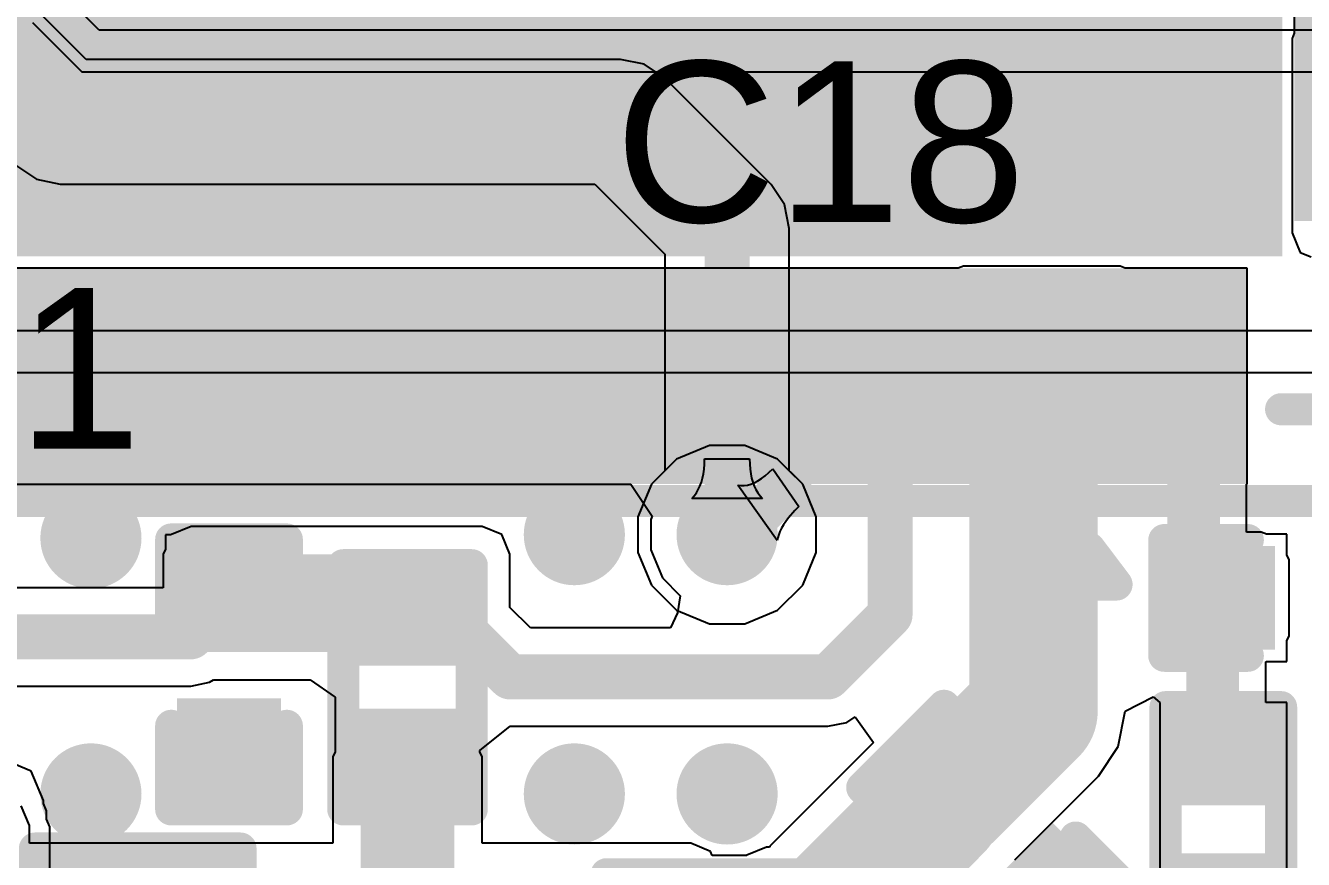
# Model space of a CAD drawing. Header units: millimetres. Extents: x -6 to 110, y 0 to 86.
# Drawn here: x 2.88 to 7.94, y 7.02 to 10.31 of the extents above; entities that cross this region are included whole.
import ezdxf

# ---------------------------------------------------------------- set-up
doc = ezdxf.new("R2010")
doc.units = ezdxf.units.MM
for name, color, linetype in [('BottomLayer', 5, 'Continuous'), ('BottomOverlay', 54, 'Continuous'), ('BottomPaste', 16, 'Continuous'), ('BottomSolder', 6, 'Continuous'), ('MidLayer1', 16, 'Continuous'), ('MidLayer2', 76, 'Continuous'), ('TopLayer', 1, 'Continuous'), ('TopOverlay', 2, 'Continuous'), ('TopPaste', 8, 'Continuous'), ('TopSolder', 216, 'Continuous'), ('ViaHoleLayer', 16, 'Continuous')]:
    doc.layers.add(name, color=color, linetype=linetype)
doc.styles.add('Arial', font='', dxfattribs={"height": 0.2})
doc.styles.get('Arial').set_extended_font_data('Arial')

# ---------------------------------------------------------------- blocks, each defined once
blk = doc.blocks.new('IND_0201_B_3')
at = {"layer": 'BottomLayer'}
for points in [[(-0.4, 0.15), (-0.15, 0.15), (-0.15, -0.15), (-0.4, -0.15)], [(0.15, 0.15), (0.4, 0.15), (0.4, -0.15), (0.15, -0.15)]]:
    blk.add_hatch(color=5, dxfattribs=at).paths.add_polyline_path(points)
at = {"layer": 'BottomPaste'}
for points in [[(-0.4, 0.15), (-0.15, 0.15), (-0.15, -0.15), (-0.4, -0.15)], [(0.15, 0.15), (0.4, 0.15), (0.4, -0.15), (0.15, -0.15)]]:
    blk.add_hatch(color=16, dxfattribs=at).paths.add_polyline_path(points)
at = {"layer": 'BottomSolder'}
for points in [[(-0.455, 0.205), (-0.095, 0.205), (-0.095, -0.205), (-0.455, -0.205)], [(0.095, 0.205), (0.455, 0.205), (0.455, -0.205), (0.095, -0.205)]]:
    blk.add_hatch(color=6, dxfattribs=at).paths.add_polyline_path(points)
at = {"layer": 'BottomOverlay', "const_width": 0.127}
for points in [[(-0.4826, -0.2286), (-0.4826, 0.2286)], [(-0.4826, 0.2286), (0.4826, 0.2286)], [(0.4826, -0.2286), (0.4826, 0.2286)], [(-0.4826, -0.2286), (0.4826, -0.2286)]]:
    blk.add_lwpolyline(points, dxfattribs=at)
at = {"layer": 'BottomOverlay', "const_width": 0.0635}
for points in [[(-0.5143, 0.2286, 1), (-0.4508, 0.2286, 1)], [(-0.5143, 0.2286, 1), (-0.4508, 0.2286, 1)], [(0.4508, 0.2286, 1), (0.5143, 0.2286, 1)], [(0.4508, 0.2286, 1), (0.5143, 0.2286, 1)], [(-0.5143, -0.2286, 1), (-0.4508, -0.2286, 1)], [(-0.5143, -0.2286, 1), (-0.4508, -0.2286, 1)], [(0.4508, -0.2286, 1), (0.5143, -0.2286, 1)], [(0.4508, -0.2286, 1), (0.5143, -0.2286, 1)]]:
    blk.add_lwpolyline(points, format="xyb", close=True, dxfattribs=at)
blk = doc.blocks.new('IND_0201_B_10')
at = {"layer": 'BottomLayer'}
for points in [[(-0.4, 0.15), (-0.15, 0.15), (-0.15, -0.15), (-0.4, -0.15)], [(0.15, 0.15), (0.4, 0.15), (0.4, -0.15), (0.15, -0.15)]]:
    blk.add_hatch(color=5, dxfattribs=at).paths.add_polyline_path(points)
at = {"layer": 'BottomPaste'}
for points in [[(-0.4, 0.15), (-0.15, 0.15), (-0.15, -0.15), (-0.4, -0.15)], [(0.15, 0.15), (0.4, 0.15), (0.4, -0.15), (0.15, -0.15)]]:
    blk.add_hatch(color=16, dxfattribs=at).paths.add_polyline_path(points)
at = {"layer": 'BottomSolder'}
for points in [[(-0.455, 0.205), (-0.095, 0.205), (-0.095, -0.205), (-0.455, -0.205)], [(0.095, 0.205), (0.455, 0.205), (0.455, -0.205), (0.095, -0.205)]]:
    blk.add_hatch(color=6, dxfattribs=at).paths.add_polyline_path(points)
at = {"layer": 'BottomOverlay', "const_width": 0.127}
for points in [[(-0.4826, 0.2286), (0.4826, 0.2286)], [(-0.4826, 0.2286), (-0.4826, -0.2286)], [(0.4826, 0.2286), (0.4826, -0.2286)], [(-0.4826, -0.2286), (0.4826, -0.2286)]]:
    blk.add_lwpolyline(points, dxfattribs=at)
at = {"layer": 'BottomOverlay', "const_width": 0.0635}
for points in [[(-0.5143, 0.2286, 1), (-0.4508, 0.2286, 1)], [(-0.5143, 0.2286, 1), (-0.4508, 0.2286, 1)], [(0.4508, 0.2286, 1), (0.5143, 0.2286, 1)], [(0.4508, 0.2286, 1), (0.5143, 0.2286, 1)], [(-0.5143, -0.2286, 1), (-0.4508, -0.2286, 1)], [(-0.5143, -0.2286, 1), (-0.4508, -0.2286, 1)], [(0.4508, -0.2286, 1), (0.5143, -0.2286, 1)], [(0.4508, -0.2286, 1), (0.5143, -0.2286, 1)]]:
    blk.add_lwpolyline(points, format="xyb", close=True, dxfattribs=at)
blk = doc.blocks.new('CAP_0201_B_11')
at = {"layer": 'BottomLayer'}
for points in [[(-0.45, 0.15), (-0.15, 0.15), (-0.15, -0.15), (-0.45, -0.15)], [(0.15, 0.15), (0.45, 0.15), (0.45, -0.15), (0.15, -0.15)]]:
    blk.add_hatch(color=5, dxfattribs=at).paths.add_polyline_path(points)
at = {"layer": 'BottomPaste'}
for points in [[(-0.45, 0.15), (-0.15, 0.15), (-0.15, -0.15), (-0.45, -0.15)], [(0.15, 0.15), (0.45, 0.15), (0.45, -0.15), (0.15, -0.15)]]:
    blk.add_hatch(color=16, dxfattribs=at).paths.add_polyline_path(points)
at = {"layer": 'BottomSolder'}
for points in [[(-0.505, 0.205), (-0.095, 0.205), (-0.095, -0.205), (-0.505, -0.205)], [(0.095, 0.205), (0.505, 0.205), (0.505, -0.205), (0.095, -0.205)]]:
    blk.add_hatch(color=6, dxfattribs=at).paths.add_polyline_path(points)
at = {"layer": 'BottomOverlay', "const_width": 0.127}
for points in [[(-0.2032, 0.2286), (-0.5334, 0.2286)], [(-0.5334, 0.2286), (-0.5334, -0.2286)], [(0.5334, 0.2286), (0.2032, 0.2286)], [(0.5334, 0.2286), (0.5334, -0.2286)], [(-0.2032, -0.2286), (-0.5334, -0.2286)], [(0.5334, -0.2286), (0.2032, -0.2286)]]:
    blk.add_lwpolyline(points, dxfattribs=at)
at = {"layer": 'BottomOverlay', "const_width": 0.0635}
for points in [[(-0.5651, 0.2286, 1), (-0.5016, 0.2286, 1)], [(-0.5651, 0.2286, 1), (-0.5016, 0.2286, 1)], [(-0.2349, 0.2286, 1), (-0.1714, 0.2286, 1)], [(0.1714, 0.2286, 1), (0.2349, 0.2286, 1)], [(0.5016, 0.2286, 1), (0.5651, 0.2286, 1)], [(0.5016, 0.2286, 1), (0.5651, 0.2286, 1)], [(-0.5651, -0.2286, 1), (-0.5016, -0.2286, 1)], [(-0.5651, -0.2286, 1), (-0.5016, -0.2286, 1)], [(-0.2349, -0.2286, 1), (-0.1714, -0.2286, 1)], [(0.1714, -0.2286, 1), (0.2349, -0.2286, 1)], [(0.5016, -0.2286, 1), (0.5651, -0.2286, 1)], [(0.5016, -0.2286, 1), (0.5651, -0.2286, 1)]]:
    blk.add_lwpolyline(points, format="xyb", close=True, dxfattribs=at)
blk = doc.blocks.new('QFNWB_56__7_7__B_30')
at = {"layer": 'BottomLayer'}
for points in [[(2.85, 2.85), (2.85, -2.85), (-2.85, -2.85), (-2.85, 2.85)], [(-3.75, 1.91), (-3.1, 1.91), (-3.1, 1.69), (-3.75, 1.69)], [(-3.75, 1.51), (-3.1, 1.51), (-3.1, 1.29), (-3.75, 1.29)], [(-3.75, 1.11), (-3.1, 1.11), (-3.1, 0.89), (-3.75, 0.89)], [(-3.75, 0.71), (-3.1, 0.71), (-3.1, 0.49), (-3.75, 0.49)], [(-3.75, 0.31), (-3.1, 0.31), (-3.1, 0.09), (-3.75, 0.09)], [(-3.75, -0.09), (-3.1, -0.09), (-3.1, -0.31), (-3.75, -0.31)], [(-3.75, -0.49), (-3.1, -0.49), (-3.1, -0.71), (-3.75, -0.71)], [(-3.75, -0.89), (-3.1, -0.89), (-3.1, -1.11), (-3.75, -1.11)], [(-3.75, -1.29), (-3.1, -1.29), (-3.1, -1.51), (-3.75, -1.51)], [(-3.75, -1.69), (-3.1, -1.69), (-3.1, -1.91), (-3.75, -1.91)], [(-3.75, -2.09), (-3.1, -2.09), (-3.1, -2.31), (-3.75, -2.31)], [(-3.75, -2.49), (-3.1, -2.49), (-3.1, -2.71), (-3.75, -2.71)]]:
    blk.add_hatch(color=5, dxfattribs=at).paths.add_polyline_path(points)
at = {"layer": 'BottomPaste'}
for points in [[(2.85, 2.85), (2.85, -2.85), (-2.85, -2.85), (-2.85, 2.85)], [(-3.75, 1.91), (-3.1, 1.91), (-3.1, 1.69), (-3.75, 1.69)], [(-3.75, 1.51), (-3.1, 1.51), (-3.1, 1.29), (-3.75, 1.29)], [(-3.75, 1.11), (-3.1, 1.11), (-3.1, 0.89), (-3.75, 0.89)], [(-3.75, 0.71), (-3.1, 0.71), (-3.1, 0.49), (-3.75, 0.49)], [(-3.75, 0.31), (-3.1, 0.31), (-3.1, 0.09), (-3.75, 0.09)], [(-3.75, -0.09), (-3.1, -0.09), (-3.1, -0.31), (-3.75, -0.31)], [(-3.75, -0.49), (-3.1, -0.49), (-3.1, -0.71), (-3.75, -0.71)], [(-3.75, -0.89), (-3.1, -0.89), (-3.1, -1.11), (-3.75, -1.11)], [(-3.75, -1.29), (-3.1, -1.29), (-3.1, -1.51), (-3.75, -1.51)], [(-3.75, -1.69), (-3.1, -1.69), (-3.1, -1.91), (-3.75, -1.91)], [(-3.75, -2.09), (-3.1, -2.09), (-3.1, -2.31), (-3.75, -2.31)], [(-3.75, -2.49), (-3.1, -2.49), (-3.1, -2.71), (-3.75, -2.71)]]:
    blk.add_hatch(color=16, dxfattribs=at).paths.add_polyline_path(points)
at = {"layer": 'BottomSolder'}
for points in [[(2.9516, 2.9516), (2.9516, -2.9516), (-2.9516, -2.9516), (-2.9516, 2.9516)], [(-3.8516, 2.4116), (-2.9984, 2.4116), (-2.9984, 1.9884), (-3.8516, 1.9884)], [(-3.8516, 2.0116), (-2.9984, 2.0116), (-2.9984, 1.5884), (-3.8516, 1.5884)], [(-3.8516, 1.6116), (-2.9984, 1.6116), (-2.9984, 1.1884), (-3.8516, 1.1884)], [(-3.8516, 1.2116), (-2.9984, 1.2116), (-2.9984, 0.7884), (-3.8516, 0.7884)], [(-3.8516, 0.8116), (-2.9984, 0.8116), (-2.9984, 0.3884), (-3.8516, 0.3884)], [(-3.8516, 0.4116), (-2.9984, 0.4116), (-2.9984, -0.0116), (-3.8516, -0.0116)], [(-3.8516, 0.0116), (-2.9984, 0.0116), (-2.9984, -0.4116), (-3.8516, -0.4116)], [(-3.8516, -0.3884), (-2.9984, -0.3884), (-2.9984, -0.8116), (-3.8516, -0.8116)], [(-3.8516, -0.7884), (-2.9984, -0.7884), (-2.9984, -1.2116), (-3.8516, -1.2116)], [(-3.8516, -1.1884), (-2.9984, -1.1884), (-2.9984, -1.6116), (-3.8516, -1.6116)], [(-3.8516, -1.5884), (-2.9984, -1.5884), (-2.9984, -2.0116), (-3.8516, -2.0116)], [(-3.8516, -1.9884), (-2.9984, -1.9884), (-2.9984, -2.4116), (-3.8516, -2.4116)], [(-3.8516, -2.3884), (-2.9984, -2.3884), (-2.9984, -2.8116), (-3.8516, -2.8116)], [(-2.3884, -2.9984), (-2.3884, -3.8516), (-2.8116, -3.8516), (-2.8116, -2.9984)], [(-1.9884, -2.9984), (-1.9884, -3.8516), (-2.4116, -3.8516), (-2.4116, -2.9984)]]:
    blk.add_hatch(color=6, dxfattribs=at).paths.add_polyline_path(points)
at = {"layer": 'BottomOverlay', "const_width": 0.127}
blk.add_lwpolyline([(-3.556, -2.9464), (-3.556, -3.556)], dxfattribs=at)
at = {"layer": 'BottomOverlay', "const_width": 0.0635}
blk.add_lwpolyline([(-3.5877, -2.9464, 1), (-3.5242, -2.9464, 1)], format="xyb", close=True, dxfattribs=at)
blk = doc.blocks.new('CAP_0201_B_32')
at = {"layer": 'BottomLayer'}
for points in [[(-0.45, 0.15), (-0.15, 0.15), (-0.15, -0.15), (-0.45, -0.15)], [(0.15, 0.15), (0.45, 0.15), (0.45, -0.15), (0.15, -0.15)]]:
    blk.add_hatch(color=5, dxfattribs=at).paths.add_polyline_path(points)
at = {"layer": 'BottomPaste'}
for points in [[(-0.45, 0.15), (-0.15, 0.15), (-0.15, -0.15), (-0.45, -0.15)], [(0.15, 0.15), (0.45, 0.15), (0.45, -0.15), (0.15, -0.15)]]:
    blk.add_hatch(color=16, dxfattribs=at).paths.add_polyline_path(points)
at = {"layer": 'BottomSolder'}
for points in [[(-0.505, 0.205), (-0.095, 0.205), (-0.095, -0.205), (-0.505, -0.205)], [(0.095, 0.205), (0.505, 0.205), (0.505, -0.205), (0.095, -0.205)]]:
    blk.add_hatch(color=6, dxfattribs=at).paths.add_polyline_path(points)
at = {"layer": 'BottomOverlay', "const_width": 0.127}
for points in [[(-0.5334, 0.2286), (-0.2032, 0.2286)], [(-0.5334, 0.2286), (-0.5334, -0.2286)], [(0.2032, 0.2286), (0.5334, 0.2286)], [(0.5334, 0.2286), (0.5334, -0.2286)], [(-0.5334, -0.2286), (-0.2032, -0.2286)], [(0.2032, -0.2286), (0.5334, -0.2286)]]:
    blk.add_lwpolyline(points, dxfattribs=at)
at = {"layer": 'BottomOverlay', "const_width": 0.0635}
for points in [[(-0.5651, 0.2286, 1), (-0.5016, 0.2286, 1)], [(-0.5651, 0.2286, 1), (-0.5016, 0.2286, 1)], [(-0.2349, 0.2286, 1), (-0.1714, 0.2286, 1)], [(0.1714, 0.2286, 1), (0.2349, 0.2286, 1)], [(0.5016, 0.2286, 1), (0.5651, 0.2286, 1)], [(0.5016, 0.2286, 1), (0.5651, 0.2286, 1)], [(-0.5651, -0.2286, 1), (-0.5016, -0.2286, 1)], [(-0.5651, -0.2286, 1), (-0.5016, -0.2286, 1)], [(-0.2349, -0.2286, 1), (-0.1714, -0.2286, 1)], [(0.1714, -0.2286, 1), (0.2349, -0.2286, 1)], [(0.5016, -0.2286, 1), (0.5651, -0.2286, 1)], [(0.5016, -0.2286, 1), (0.5651, -0.2286, 1)]]:
    blk.add_lwpolyline(points, format="xyb", close=True, dxfattribs=at)
blk = doc.blocks.new('C___0402_33')
at = {"layer": 'TopLayer'}
for points in [[(-0.6985, -0.3175), (-0.6985, 0.3175), (-0.2413, 0.3175), (-0.2413, -0.3175)], [(0.2413, -0.3175), (0.2413, 0.3175), (0.6985, 0.3175), (0.6985, -0.3175)]]:
    blk.add_hatch(color=1, dxfattribs=at).paths.add_polyline_path(points)
at = {"layer": 'TopPaste'}
for points in [[(-0.6985, -0.3175), (-0.6985, 0.3175), (-0.2413, 0.3175), (-0.2413, -0.3175)], [(0.2413, -0.3175), (0.2413, 0.3175), (0.6985, 0.3175), (0.6985, -0.3175)]]:
    blk.add_hatch(color=8, dxfattribs=at).paths.add_polyline_path(points)
at = {"layer": 'TopSolder'}
for points in [[(-0.7585, -0.3775), (-0.7585, 0.3775), (-0.1813, 0.3775), (-0.1813, -0.3775)], [(0.1813, -0.3775), (0.1813, 0.3775), (0.7585, 0.3775), (0.7585, -0.3775)]]:
    blk.add_hatch(color=216, dxfattribs=at).paths.add_polyline_path(points)
at = {"layer": 'TopOverlay', "const_width": 0.127}
for points in [[(-0.7874, -0.4064), (-0.7874, 0.4064)], [(-0.7874, 0.4064), (-0.2794, 0.4064)], [(0.2794, 0.4064), (0.7874, 0.4064)], [(0.7874, -0.4064), (0.7874, 0.4064)], [(-0.7874, -0.4064), (-0.2794, -0.4064)], [(0.2794, -0.4064), (0.7874, -0.4064)]]:
    blk.add_lwpolyline(points, dxfattribs=at)
at = {"layer": 'TopOverlay', "const_width": 0.0635}
for points in [[(-0.8191, 0.4064, 1), (-0.7556, 0.4064, 1)], [(-0.8191, 0.4064, 1), (-0.7556, 0.4064, 1)], [(-0.3111, 0.4064, 1), (-0.2477, 0.4064, 1)], [(0.2477, 0.4064, 1), (0.3111, 0.4064, 1)], [(0.7556, 0.4064, 1), (0.8191, 0.4064, 1)], [(0.7556, 0.4064, 1), (0.8191, 0.4064, 1)], [(-0.8191, -0.4064, 1), (-0.7556, -0.4064, 1)], [(-0.8191, -0.4064, 1), (-0.7556, -0.4064, 1)], [(-0.3111, -0.4064, 1), (-0.2477, -0.4064, 1)], [(0.2477, -0.4064, 1), (0.3111, -0.4064, 1)], [(0.7556, -0.4064, 1), (0.8191, -0.4064, 1)], [(0.7556, -0.4064, 1), (0.8191, -0.4064, 1)]]:
    blk.add_lwpolyline(points, format="xyb", close=True, dxfattribs=at)
blk = doc.blocks.new('R___0201_B_49')
at = {"layer": 'BottomLayer'}
for points in [[(-0.41, 0.185), (-0.14, 0.185), (-0.14, -0.185), (-0.41, -0.185)], [(0.14, 0.185), (0.41, 0.185), (0.41, -0.185), (0.14, -0.185)]]:
    blk.add_hatch(color=5, dxfattribs=at).paths.add_polyline_path(points)
at = {"layer": 'BottomPaste'}
for points in [[(-0.41, 0.185), (-0.14, 0.185), (-0.14, -0.185), (-0.41, -0.185)], [(0.14, 0.185), (0.41, 0.185), (0.41, -0.185), (0.14, -0.185)]]:
    blk.add_hatch(color=16, dxfattribs=at).paths.add_polyline_path(points)
at = {"layer": 'BottomSolder'}
for points in [[(-0.465, 0.24), (-0.085, 0.24), (-0.085, -0.24), (-0.465, -0.24)], [(0.085, 0.24), (0.465, 0.24), (0.465, -0.24), (0.085, -0.24)]]:
    blk.add_hatch(color=6, dxfattribs=at).paths.add_polyline_path(points)
at = {"layer": 'BottomOverlay', "const_width": 0.127}
for points in [[(-0.4826, -0.254), (-0.4826, 0.254)], [(0.4826, 0.254), (-0.4826, 0.254)], [(0.4826, -0.254), (0.4826, 0.254)], [(0.4826, -0.254), (-0.4826, -0.254)]]:
    blk.add_lwpolyline(points, dxfattribs=at)
at = {"layer": 'BottomOverlay', "const_width": 0.0635}
for points in [[(-0.5143, 0.254, 1), (-0.4508, 0.254, 1)], [(-0.5143, 0.254, 1), (-0.4508, 0.254, 1)], [(0.4508, 0.254, 1), (0.5143, 0.254, 1)], [(0.4508, 0.254, 1), (0.5143, 0.254, 1)], [(-0.5143, -0.254, 1), (-0.4508, -0.254, 1)], [(-0.5143, -0.254, 1), (-0.4508, -0.254, 1)], [(0.4508, -0.254, 1), (0.5143, -0.254, 1)], [(0.4508, -0.254, 1), (0.5143, -0.254, 1)]]:
    blk.add_lwpolyline(points, format="xyb", close=True, dxfattribs=at)
blk = doc.blocks.new('CAP_0201_B_64')
at = {"layer": 'BottomLayer'}
for points in [[(-0.45, 0.15), (-0.15, 0.15), (-0.15, -0.15), (-0.45, -0.15)], [(0.15, 0.15), (0.45, 0.15), (0.45, -0.15), (0.15, -0.15)]]:
    blk.add_hatch(color=5, dxfattribs=at).paths.add_polyline_path(points)
at = {"layer": 'BottomPaste'}
for points in [[(-0.45, 0.15), (-0.15, 0.15), (-0.15, -0.15), (-0.45, -0.15)], [(0.15, 0.15), (0.45, 0.15), (0.45, -0.15), (0.15, -0.15)]]:
    blk.add_hatch(color=16, dxfattribs=at).paths.add_polyline_path(points)
at = {"layer": 'BottomSolder'}
for points in [[(-0.505, 0.205), (-0.095, 0.205), (-0.095, -0.205), (-0.505, -0.205)], [(0.095, 0.205), (0.505, 0.205), (0.505, -0.205), (0.095, -0.205)]]:
    blk.add_hatch(color=6, dxfattribs=at).paths.add_polyline_path(points)
at = {"layer": 'BottomOverlay', "const_width": 0.127}
for points in [[(-0.5334, 0.2286), (-0.5334, -0.2286)], [(-0.2032, 0.2286), (-0.5334, 0.2286)], [(0.5334, 0.2286), (0.2032, 0.2286)], [(0.5334, 0.2286), (0.5334, -0.2286)], [(-0.2032, -0.2286), (-0.5334, -0.2286)], [(0.5334, -0.2286), (0.2032, -0.2286)]]:
    blk.add_lwpolyline(points, dxfattribs=at)
at = {"layer": 'BottomOverlay', "const_width": 0.0635}
for points in [[(-0.5651, 0.2286, 1), (-0.5016, 0.2286, 1)], [(-0.5651, 0.2286, 1), (-0.5016, 0.2286, 1)], [(-0.2349, 0.2286, 1), (-0.1714, 0.2286, 1)], [(0.1714, 0.2286, 1), (0.2349, 0.2286, 1)], [(0.5016, 0.2286, 1), (0.5651, 0.2286, 1)], [(0.5016, 0.2286, 1), (0.5651, 0.2286, 1)], [(-0.5651, -0.2286, 1), (-0.5016, -0.2286, 1)], [(-0.5651, -0.2286, 1), (-0.5016, -0.2286, 1)], [(-0.2349, -0.2286, 1), (-0.1714, -0.2286, 1)], [(0.1714, -0.2286, 1), (0.2349, -0.2286, 1)], [(0.5016, -0.2286, 1), (0.5651, -0.2286, 1)], [(0.5016, -0.2286, 1), (0.5651, -0.2286, 1)]]:
    blk.add_lwpolyline(points, format="xyb", close=True, dxfattribs=at)
blk = doc.blocks.new('C___0402_B_66')
at = {"layer": 'BottomLayer'}
for points in [[(-0.2413, 0.3175), (-0.2413, -0.3175), (-0.6985, -0.3175), (-0.6985, 0.3175)], [(0.6985, 0.3175), (0.6985, -0.3175), (0.2413, -0.3175), (0.2413, 0.3175)]]:
    blk.add_hatch(color=5, dxfattribs=at).paths.add_polyline_path(points)
at = {"layer": 'BottomPaste'}
for points in [[(-0.2413, 0.3175), (-0.2413, -0.3175), (-0.6985, -0.3175), (-0.6985, 0.3175)], [(0.6985, 0.3175), (0.6985, -0.3175), (0.2413, -0.3175), (0.2413, 0.3175)]]:
    blk.add_hatch(color=16, dxfattribs=at).paths.add_polyline_path(points)
at = {"layer": 'BottomSolder'}
for points in [[(-0.1813, 0.3775), (-0.1813, -0.3775), (-0.7585, -0.3775), (-0.7585, 0.3775)], [(0.7585, 0.3775), (0.7585, -0.3775), (0.1813, -0.3775), (0.1813, 0.3775)]]:
    blk.add_hatch(color=6, dxfattribs=at).paths.add_polyline_path(points)
at = {"layer": 'BottomOverlay', "const_width": 0.127}
for points in [[(-0.7874, 0.4064), (-0.7874, -0.4064)], [(-0.7874, 0.4064), (-0.2794, 0.4064)], [(0.2794, 0.4064), (0.7874, 0.4064)], [(0.7874, 0.4064), (0.7874, -0.4064)], [(-0.7874, -0.4064), (-0.2794, -0.4064)], [(0.2794, -0.4064), (0.7874, -0.4064)]]:
    blk.add_lwpolyline(points, dxfattribs=at)
at = {"layer": 'BottomOverlay', "const_width": 0.0635}
for points in [[(-0.8191, 0.4064, 1), (-0.7556, 0.4064, 1)], [(-0.8191, 0.4064, 1), (-0.7556, 0.4064, 1)], [(-0.3111, 0.4064, 1), (-0.2477, 0.4064, 1)], [(0.2477, 0.4064, 1), (0.3111, 0.4064, 1)], [(0.7556, 0.4064, 1), (0.8191, 0.4064, 1)], [(0.7556, 0.4064, 1), (0.8191, 0.4064, 1)], [(-0.8191, -0.4064, 1), (-0.7556, -0.4064, 1)], [(-0.8191, -0.4064, 1), (-0.7556, -0.4064, 1)], [(-0.3111, -0.4064, 1), (-0.2477, -0.4064, 1)], [(0.2477, -0.4064, 1), (0.3111, -0.4064, 1)], [(0.7556, -0.4064, 1), (0.8191, -0.4064, 1)], [(0.7556, -0.4064, 1), (0.8191, -0.4064, 1)]]:
    blk.add_lwpolyline(points, format="xyb", close=True, dxfattribs=at)

msp = doc.modelspace()

# ---------------------------------------------------------------- hatches: boundary and pattern name
at = {"layer": 'BottomLayer'}
for points in [[(6.5922, 8.6036), (7.2122, 8.6036), (7.2122, 9.2536), (6.5922, 9.2536)], [(6.5922, 8.6036), (7.2122, 8.6036), (7.2122, 8.9286), (6.5922, 8.9286)], [(3.5384, 7.8386), (4.6892, 7.8386), (4.6892, 8.2248), (3.5384, 8.2248)], [(7.3866, 7.9018), (7.77, 7.9018), (7.77, 8.2018), (7.3866, 8.2018)], [(4.2092, 6.8816), (4.5792, 6.8816), (4.5792, 7.4236), (4.2092, 7.4236)]]:
    msp.add_hatch(color=5, dxfattribs=at).paths.add_polyline_path(points)
h = msp.add_hatch(color=5, dxfattribs=at)
edge = h.paths.add_edge_path()
edge.add_arc((5.0539, 8.302), 0.2, 0, 360)
h = msp.add_hatch(color=5, dxfattribs=at)
edge = h.paths.add_edge_path()
edge.add_arc((5.6579, 8.302), 0.2, 0, 360)
h = msp.add_hatch(color=5, dxfattribs=at)
edge = h.paths.add_edge_path()
edge.add_arc((3.1424, 8.2884), 0.2, 0, 360)
h = msp.add_hatch(color=5, dxfattribs=at)
edge = h.paths.add_edge_path()
edge.add_arc((3.1424, 7.2771), 0.2, 0, 360)
h = msp.add_hatch(color=5, dxfattribs=at)
edge = h.paths.add_edge_path()
edge.add_arc((5.0539, 7.2771), 0.2, 0, 360)
h = msp.add_hatch(color=5, dxfattribs=at)
edge = h.paths.add_edge_path()
edge.add_arc((5.6579, 7.2771), 0.2, 0, 360)
at = {"layer": 'MidLayer1'}
h = msp.add_hatch(color=16, dxfattribs=at)
edge = h.paths.add_edge_path()
edge.add_arc((5.0539, 8.302), 0.2, 0, 360)
h = msp.add_hatch(color=16, dxfattribs=at)
edge = h.paths.add_edge_path()
edge.add_arc((5.6579, 8.302), 0.2, 0, 360)
h = msp.add_hatch(color=16, dxfattribs=at)
edge = h.paths.add_edge_path()
edge.add_arc((3.1424, 8.2884), 0.2, 0, 360)
h = msp.add_hatch(color=16, dxfattribs=at)
edge = h.paths.add_edge_path()
edge.add_arc((3.1424, 7.2771), 0.2, 0, 360)
h = msp.add_hatch(color=16, dxfattribs=at)
edge = h.paths.add_edge_path()
edge.add_arc((5.0539, 7.2771), 0.2, 0, 360)
h = msp.add_hatch(color=16, dxfattribs=at)
edge = h.paths.add_edge_path()
edge.add_arc((5.6579, 7.2771), 0.2, 0, 360)
at = {"layer": 'MidLayer2'}
h = msp.add_hatch(color=76, dxfattribs=at)
edge = h.paths.add_edge_path()
edge.add_arc((5.0539, 8.302), 0.2, 0, 360)
h = msp.add_hatch(color=76, dxfattribs=at)
edge = h.paths.add_edge_path()
edge.add_arc((5.6579, 8.302), 0.2, 0, 360)
h = msp.add_hatch(color=76, dxfattribs=at)
edge = h.paths.add_edge_path()
edge.add_arc((3.1424, 8.2884), 0.2, 0, 360)
h = msp.add_hatch(color=76, dxfattribs=at)
edge = h.paths.add_edge_path()
edge.add_arc((3.1424, 7.2771), 0.2, 0, 360)
h = msp.add_hatch(color=76, dxfattribs=at)
edge = h.paths.add_edge_path()
edge.add_arc((5.0539, 7.2771), 0.2, 0, 360)
h = msp.add_hatch(color=76, dxfattribs=at)
edge = h.paths.add_edge_path()
edge.add_arc((5.6579, 7.2771), 0.2, 0, 360)
at = {"layer": 'TopLayer'}
h = msp.add_hatch(color=1, dxfattribs=at)
edge = h.paths.add_edge_path()
edge.add_arc((5.0539, 8.302), 0.2, 0, 360)
h = msp.add_hatch(color=1, dxfattribs=at)
edge = h.paths.add_edge_path()
edge.add_arc((5.6579, 8.302), 0.2, 0, 360)
h = msp.add_hatch(color=1, dxfattribs=at)
edge = h.paths.add_edge_path()
edge.add_arc((3.1424, 8.2884), 0.2, 0, 360)
h = msp.add_hatch(color=1, dxfattribs=at)
edge = h.paths.add_edge_path()
edge.add_arc((3.1424, 7.2771), 0.2, 0, 360)
h = msp.add_hatch(color=1, dxfattribs=at)
edge = h.paths.add_edge_path()
edge.add_arc((5.0539, 7.2771), 0.2, 0, 360)
h = msp.add_hatch(color=1, dxfattribs=at)
edge = h.paths.add_edge_path()
edge.add_arc((5.6579, 7.2771), 0.2, 0, 360)
at = {"layer": 'ViaHoleLayer'}
h = msp.add_hatch(color=16, dxfattribs=at)
edge = h.paths.add_edge_path()
edge.add_arc((3.1424, 8.2884), 0.1, 0, 360)
h = msp.add_hatch(color=16, dxfattribs=at)
edge = h.paths.add_edge_path()
edge.add_arc((5.0539, 8.302), 0.1, 0, 360)
h = msp.add_hatch(color=16, dxfattribs=at)
edge = h.paths.add_edge_path()
edge.add_arc((5.6579, 8.302), 0.1, 0, 360)
h = msp.add_hatch(color=16, dxfattribs=at)
edge = h.paths.add_edge_path()
edge.add_arc((3.1424, 7.2771), 0.1, 0, 360)
h = msp.add_hatch(color=16, dxfattribs=at)
edge = h.paths.add_edge_path()
edge.add_arc((5.0539, 7.2771), 0.1, 0, 360)
h = msp.add_hatch(color=16, dxfattribs=at)
edge = h.paths.add_edge_path()
edge.add_arc((5.6579, 7.2771), 0.1, 0, 360)

# ---------------------------------------------------------------- linework, layer by layer
at = {"layer": 'BottomLayer'}
for p, q in [((7.9006, 11.542), (7.9006, 10.2838)), ((7.9006, 10.2838), (7.8923, 10.2636)), ((7.8923, 10.2636), (7.8923, 9.4954)), ((7.8923, 9.4954), (7.9245, 9.4177)), ((7.9245, 9.4177), (7.9673, 9.3999)), ((6.572, 9.3552), (2.4324, 9.3552)), ((6.5922, 9.3636), (6.572, 9.3552)), ((7.2122, 9.3636), (6.5922, 9.3636)), ((7.2324, 9.3552), (7.2122, 9.3636)), ((7.7138, 9.3552), (7.2324, 9.3552)), ((7.7138, 8.502), (7.7138, 9.3552)), ((5.8084, 8.5348), (5.8235, 8.5476)), ((5.8235, 8.5476), (5.8389, 8.5623)), ((5.8389, 8.5623), (5.9411, 8.413)), ((2.0906, 8.502), (5.2768, 8.502)), ((5.2768, 8.502), (5.3617, 8.375)), ((5.8565, 8.2785), (5.7, 8.4975)), ((5.7, 8.4975), (5.7124, 8.4958)), ((5.7124, 8.4958), (5.7251, 8.4959)), ((5.7251, 8.4959), (5.7381, 8.4978)), ((5.7381, 8.4978), (5.7515, 8.5016)), ((5.7515, 8.5016), (5.7652, 8.5072)), ((5.7652, 8.5072), (5.7793, 8.5145)), ((5.7793, 8.5145), (5.7937, 8.5237)), ((5.7937, 8.5237), (5.8084, 8.5348)), ((7.7119, 8.3118), (7.7119, 8.502)), ((7.7119, 8.502), (7.7138, 8.502)), ((5.9262, 8.3976), (5.9008, 8.3682)), ((5.9411, 8.413), (5.9262, 8.3976)), ((5.3617, 8.375), (5.3563, 8.362)), ((5.3563, 8.362), (5.3563, 8.242)), ((5.881, 8.3405), (5.8733, 8.3272)), ((5.8902, 8.3541), (5.881, 8.3405)), ((5.9008, 8.3682), (5.8902, 8.3541)), ((3.46, 8.301), (3.4368, 8.301)), ((3.4368, 8.301), (3.4368, 8.245)), ((3.4607, 8.3026), (3.46, 8.301)), ((3.5384, 8.3348), (3.4607, 8.3026)), ((4.6892, 8.3348), (3.5384, 8.3348)), ((4.7669, 8.3026), (4.6892, 8.3348)), ((4.7991, 8.2248), (4.7669, 8.3026)), ((5.8586, 8.29), (5.8565, 8.2785)), ((5.8621, 8.302), (5.8586, 8.29)), ((5.867, 8.3144), (5.8621, 8.302)), ((5.8733, 8.3272), (5.867, 8.3144)), ((7.77, 8.3118), (7.7119, 8.3118)), ((7.7902, 8.3034), (7.77, 8.3118)), ((7.8716, 8.3034), (7.7902, 8.3034)), ((7.8716, 8.222), (7.8716, 8.3034)), ((3.4368, 8.245), (3.4285, 8.2248)), ((5.3563, 8.242), (5.4022, 8.1312)), ((3.4285, 8.2248), (3.4285, 8.0922)), ((4.7991, 8.0146), (4.7991, 8.2248)), ((7.88, 8.2018), (7.8716, 8.222)), ((7.88, 7.9018), (7.88, 8.2018)), ((3.4285, 8.0922), (2.8034, 8.0922)), ((5.4022, 8.1312), (5.4727, 8.0607)), ((5.4727, 8.0607), (5.4619, 7.9931)), ((4.8801, 7.9337), (4.7991, 8.0146)), ((5.4619, 7.9931), (5.4338, 7.9337)), ((5.4338, 7.9337), (4.8801, 7.9337)), ((7.8716, 7.8816), (7.88, 7.9018)), ((7.8716, 7.8002), (7.8716, 7.8816)), ((7.788, 7.7993), (7.7902, 7.8002)), ((7.788, 7.639), (7.788, 7.7993)), ((7.7902, 7.8002), (7.8716, 7.8002)), ((2.7994, 7.7037), (3.537, 7.7037)), ((3.537, 7.7037), (3.6113, 7.7185)), ((3.6113, 7.7185), (3.6265, 7.7286)), ((3.6265, 7.7286), (4.0089, 7.7286)), ((4.0089, 7.7286), (4.1076, 7.6602)), ((4.1076, 7.6602), (4.1076, 7.4438)), ((7.232, 7.604), (7.3426, 7.6614)), ((7.3426, 7.6614), (7.3684, 7.639)), ((7.3684, 7.639), (7.3684, 7.216)), ((7.8716, 7.639), (7.788, 7.639)), ((7.8716, 7.216), (7.8716, 7.639)), ((6.1311, 7.56), (6.1639, 7.5819)), ((6.1639, 7.5819), (6.2371, 7.4803)), ((7.2044, 7.4652), (7.232, 7.6039)), ((7.232, 7.6039), (7.232, 7.604)), ((4.6808, 7.4486), (4.7996, 7.5452)), ((4.7996, 7.5452), (6.0568, 7.5452)), ((6.0568, 7.5452), (6.1311, 7.56)), ((6.2371, 7.4803), (5.8275, 7.0707)), ((4.1076, 7.4438), (4.0992, 7.4236)), ((4.6808, 7.4438), (4.6808, 7.4486)), ((4.6892, 7.4236), (4.6808, 7.4438)), ((7.1258, 7.3476), (7.2044, 7.4652)), ((4.0992, 7.4236), (4.0992, 7.0823)), ((4.6892, 7.0823), (4.6892, 7.4236)), ((6.7952, 7.017), (7.1258, 7.3476)), ((7.1258, 7.3476), (7.1258, 7.3476)), ((2.8992, 7.1527), (2.867, 7.2304)), ((7.3684, 7.216), (7.3684, 7.1858)), ((7.3684, 7.1858), (7.3684, 7.089)), ((7.8716, 7.1858), (7.8716, 7.216)), ((7.8716, 7.089), (7.8716, 7.1858)), ((2.8992, 7.0823), (2.8992, 7.1527)), ((4.0992, 7.0823), (2.8992, 7.0823)), ((5.5142, 7.0823), (4.6892, 7.0823)), ((5.592, 7.0501), (5.5142, 7.0823)), ((7.3684, 7.089), (7.3684, 7.0588)), ((7.8716, 7.0588), (7.8716, 7.089)), ((5.5986, 7.0341), (5.592, 7.0501)), ((5.7361, 7.0341), (5.5986, 7.0341)), ((5.7364, 7.035), (5.7361, 7.0341)), ((5.8142, 7.0672), (5.7364, 7.035)), ((5.8252, 7.0672), (5.8142, 7.0672)), ((5.8275, 7.0707), (5.8252, 7.0672)), ((7.3684, 7.0588), (7.3684, 6.6358)), ((7.8716, 6.6358), (7.8716, 7.0588))]:
    msp.add_line(p, q, dxfattribs=at)
for points, const_width in [([(6.8694, 7.604), (6.8694, 8.8958)], 0.508), ([(5.9022, 8.4999), (5.9022, 8.9286)], 0.1778), ([(6.3022, 7.9849), (6.3022, 8.9286)], 0.1778), ([(7.5022, 8.1696), (7.5022, 8.9286)], 0.2081), ([(5.7078, 8.3055), (5.9022, 8.4999)], 0.1778), ([(5.6579, 8.3055), (5.7078, 8.3055)], 0.1778), ([(7.5022, 8.1696), (7.62, 8.0518)], 0.2081), ([(7.5783, 7.4333), (7.5783, 8.0518)], 0.2081), ([(3.6707, 8.0317), (4.1138, 8.0317)], 0.1778), ([(3.6707, 7.9709), (3.6707, 8.0317)], 0.1778), ([(4.3942, 7.9736), (4.4405, 8.0199)], 0.1778), ([(4.4407, 8.0197), (4.5329, 7.9275)], 0.1778), ([(3.6273, 7.9275), (3.6707, 7.9709)], 0.1778), ([(6.0568, 7.7395), (6.3022, 7.9849)], 0.1778), ([(2.4931, 7.8979), (3.537, 7.8979)], 0.1778), ([(3.537, 7.8979), (3.5665, 7.9275)], 0.1778), ([(3.5665, 7.9275), (3.6273, 7.9275)], 0.1778), ([(4.5329, 7.9275), (4.6116, 7.9275)], 0.1778), ([(4.6116, 7.9275), (4.7996, 7.7395)], 0.1778), ([(6.5388, 7.2733), (6.8694, 7.604)], 0.508), ([(4.7996, 7.7395), (6.0568, 7.7395)], 0.1778), ([(7.5783, 7.4333), (7.5992, 7.4124)], 0.2081), ([(7.5992, 7.4124), (7.62, 7.4124)], 0.2081), ([(6.0839, 6.8144), (6.4935, 7.2239)], 0.508)]:
    msp.add_lwpolyline(points, dxfattribs=dict(at, const_width=const_width))
for points, const_width in [([(6.7424, 8.8958, 1), (6.9964, 8.8958, 1)], 0.254), ([(5.8578, 8.9286, 1), (5.9467, 8.9286, 1)], 0.0889), ([(6.2578, 8.9286, 1), (6.3467, 8.9286, 1)], 0.0889), ([(7.4502, 8.9286, 1), (7.5543, 8.9286, 1)], 0.1041), ([(5.8578, 8.4999, 1), (5.9467, 8.4999, 1)], 0.0889), ([(5.8578, 8.4999, 1), (5.9467, 8.4999, 1)], 0.0889), ([(5.6135, 8.3055, 1), (5.7024, 8.3055, 1)], 0.0889), ([(5.6634, 8.3055, 1), (5.7523, 8.3055, 1)], 0.0889), ([(5.6634, 8.3055, 1), (5.7523, 8.3055, 1)], 0.0889), ([(7.4502, 8.1696, 1), (7.5543, 8.1696, 1)], 0.1041), ([(7.4502, 8.1696, 1), (7.5543, 8.1696, 1)], 0.1041), ([(7.5263, 8.0518, 1), (7.6303, 8.0518, 1)], 0.1041), ([(7.568, 8.0518, 1), (7.672, 8.0518, 1)], 0.1041), ([(3.6263, 8.0317, 1), (3.7152, 8.0317, 1)], 0.0889), ([(3.6263, 8.0317, 1), (3.7152, 8.0317, 1)], 0.0889), ([(4.0693, 8.0317, 1), (4.1582, 8.0317, 1)], 0.0889), ([(4.3961, 8.0199, 1), (4.485, 8.0199, 1)], 0.0889), ([(4.3963, 8.0197, 1), (4.4852, 8.0197, 1)], 0.0889), ([(3.6263, 7.9709, 1), (3.7152, 7.9709, 1)], 0.0889), ([(3.6263, 7.9709, 1), (3.7152, 7.9709, 1)], 0.0889), ([(4.3498, 7.9736, 1), (4.4386, 7.9736, 1)], 0.0889), ([(6.2578, 7.9849, 1), (6.3467, 7.9849, 1)], 0.0889), ([(6.2578, 7.9849, 1), (6.3467, 7.9849, 1)], 0.0889), ([(3.4925, 7.8979, 1), (3.5814, 7.8979, 1)], 0.0889), ([(3.4925, 7.8979, 1), (3.5814, 7.8979, 1)], 0.0889), ([(3.5221, 7.9275, 1), (3.611, 7.9275, 1)], 0.0889), ([(3.5221, 7.9275, 1), (3.611, 7.9275, 1)], 0.0889), ([(3.5829, 7.9275, 1), (3.6718, 7.9275, 1)], 0.0889), ([(3.5829, 7.9275, 1), (3.6718, 7.9275, 1)], 0.0889), ([(4.4885, 7.9275, 1), (4.5774, 7.9275, 1)], 0.0889), ([(4.4885, 7.9275, 1), (4.5774, 7.9275, 1)], 0.0889), ([(4.5671, 7.9275, 1), (4.656, 7.9275, 1)], 0.0889), ([(4.5671, 7.9275, 1), (4.656, 7.9275, 1)], 0.0889), ([(6.7424, 7.604, 1), (6.9964, 7.604, 1)], 0.254), ([(6.7424, 7.604, 1), (6.9964, 7.604, 1)], 0.254), ([(4.7552, 7.7395, 1), (4.8441, 7.7395, 1)], 0.0889), ([(4.7552, 7.7395, 1), (4.8441, 7.7395, 1)], 0.0889), ([(6.0124, 7.7395, 1), (6.1013, 7.7395, 1)], 0.0889), ([(6.0124, 7.7395, 1), (6.1013, 7.7395, 1)], 0.0889), ([(7.5263, 7.4333, 1), (7.6303, 7.4333, 1)], 0.1041), ([(7.5263, 7.4333, 1), (7.6303, 7.4333, 1)], 0.1041), ([(6.4118, 7.2733, 1), (6.6658, 7.2733, 1)], 0.254), ([(7.5472, 7.4124, 1), (7.6513, 7.4124, 1)], 0.1041), ([(7.5472, 7.4124, 1), (7.6513, 7.4124, 1)], 0.1041), ([(7.568, 7.4124, 1), (7.672, 7.4124, 1)], 0.1041), ([(6.3665, 7.2239, 1), (6.6205, 7.2239, 1)], 0.254), ([(5.9569, 6.8144, 1), (6.2109, 6.8144, 1)], 0.254)]:
    msp.add_lwpolyline(points, format="xyb", close=True, dxfattribs=dict(at, const_width=const_width))
at = {"layer": 'BottomOverlay', "const_width": 0.127}
for points in [[(1.4198, 8.4352), (8.6812, 8.4352)], [(7.003, 8.105), (7.0902, 8.2475)], [(7.0902, 8.2475), (7.1978, 8.105)], [(7.003, 8.105), (7.1978, 8.105)]]:
    msp.add_lwpolyline(points, dxfattribs=at)
at = {"layer": 'BottomOverlay', "const_width": 0.0635}
for points in [[(7.0584, 8.2475, 1), (7.1219, 8.2475, 1)], [(7.0584, 8.2475, 1), (7.1219, 8.2475, 1)], [(6.9712, 8.105, 1), (7.0347, 8.105, 1)], [(6.9712, 8.105, 1), (7.0347, 8.105, 1)], [(7.166, 8.105, 1), (7.2295, 8.105, 1)], [(7.166, 8.105, 1), (7.2295, 8.105, 1)]]:
    msp.add_lwpolyline(points, format="xyb", close=True, dxfattribs=at)
at = {"layer": 'MidLayer1'}
for p, q in [((3.1753, 10.2963), (3.0763, 10.3953)), ((2.9113, 10.327), (3.107, 10.1314)), ((8.5884, 10.2963), (3.1753, 10.2963)), ((3.107, 10.1314), (8.5884, 10.1314)), ((3.0668, 9.1082), (1.8692, 9.1081)), ((8.5863, 9.1082), (3.0668, 9.1082)), ((1.9375, 8.9432), (3.0668, 8.9432)), ((3.0668, 8.9432), (8.5863, 8.9432)), ((5.5878, 8.6544), (5.4583, 8.6008)), ((5.728, 8.6544), (5.5878, 8.6544)), ((5.8575, 8.6008), (5.728, 8.6544)), ((5.4583, 8.6008), (5.3592, 8.5016)), ((5.9567, 8.5016), (5.8575, 8.6008)), ((5.3592, 8.5016), (5.3055, 8.3721)), ((6.0103, 8.3721), (5.9567, 8.5016)), ((5.3055, 8.3721), (5.3055, 8.2319)), ((6.0103, 8.2319), (6.0103, 8.3721)), ((5.3055, 8.2319), (5.3592, 8.1024)), ((5.9567, 8.1024), (6.0103, 8.2319)), ((5.3592, 8.1024), (5.4583, 8.0033)), ((5.8575, 8.0033), (5.9567, 8.1024)), ((5.4583, 8.0033), (5.5878, 7.9496)), ((5.728, 7.9496), (5.8575, 8.0033)), ((5.5878, 7.9496), (5.728, 7.9496)), ((2.9067, 7.3675), (2.79, 7.4158)), ((2.955, 7.2508), (2.9067, 7.3675)), ((2.955, 7.2398), (2.955, 7.2508)), ((2.9671, 7.2106), (2.955, 7.2398)), ((2.9671, 7.1778), (2.9671, 7.2106)), ((2.9797, 7.1475), (2.9671, 7.1778)), ((2.9797, 6.5421), (2.9797, 7.1475))]:
    msp.add_line(p, q, dxfattribs=at)
at = {"layer": 'MidLayer2'}
for p, q in [((5.5878, 8.6544), (5.4583, 8.6008)), ((5.728, 8.6544), (5.5878, 8.6544)), ((5.8575, 8.6008), (5.728, 8.6544)), ((5.4583, 8.6008), (5.3592, 8.5016)), ((5.9567, 8.5016), (5.8575, 8.6008)), ((5.3592, 8.5016), (5.3055, 8.3721)), ((6.0103, 8.3721), (5.9567, 8.5016)), ((5.3055, 8.3721), (5.3055, 8.2319)), ((6.0103, 8.2319), (6.0103, 8.3721)), ((5.3055, 8.2319), (5.3592, 8.1024)), ((5.9567, 8.1024), (6.0103, 8.2319)), ((5.3592, 8.1024), (5.4583, 8.0033)), ((5.8575, 8.0033), (5.9567, 8.1024)), ((5.4583, 8.0033), (5.5878, 7.9496)), ((5.728, 7.9496), (5.8575, 8.0033)), ((5.5878, 7.9496), (5.728, 7.9496))]:
    msp.add_line(p, q, dxfattribs=at)
at = {"layer": 'TopLayer'}
for p, q in [((3.1233, 10.18), (2.9453, 10.3581)), ((5.2365, 10.18), (3.1233, 10.18)), ((5.3306, 10.1613), (5.2365, 10.18)), ((5.4104, 10.108), (5.3306, 10.1613)), ((5.8319, 9.6865), (5.4104, 10.108)), ((2.8475, 9.76), (2.9273, 9.7067)), ((2.9273, 9.7067), (3.0214, 9.688)), ((3.0214, 9.688), (5.1346, 9.688)), ((5.1346, 9.688), (5.4119, 9.4107)), ((5.8852, 9.6067), (5.8319, 9.6865)), ((5.9039, 9.5126), (5.8852, 9.6067)), ((5.9039, 8.5544), (5.9039, 9.5126)), ((5.4119, 9.4107), (5.4119, 8.5544)), ((5.5685, 8.5805), (5.569, 8.6012)), ((5.569, 8.6012), (5.7468, 8.6012)), ((5.7468, 8.6012), (5.7473, 8.5805)), ((5.4119, 8.5544), (5.3592, 8.5016)), ((5.5608, 8.5252), (5.5644, 8.5425)), ((5.5644, 8.5425), (5.567, 8.5609)), ((5.567, 8.5609), (5.5685, 8.5805)), ((5.7473, 8.5805), (5.7489, 8.5609)), ((5.7489, 8.5609), (5.7514, 8.5425)), ((5.7514, 8.5425), (5.755, 8.5252)), ((5.9567, 8.5016), (5.9039, 8.5544)), ((5.3592, 8.5016), (5.3055, 8.3721)), ((5.544, 8.4799), (5.5506, 8.4939)), ((5.5506, 8.4939), (5.5562, 8.509)), ((5.5562, 8.509), (5.5608, 8.5252)), ((5.755, 8.5252), (5.7596, 8.509)), ((5.7596, 8.509), (5.7652, 8.4939)), ((5.7652, 8.4939), (5.7719, 8.4799)), ((6.0103, 8.3721), (5.9567, 8.5016)), ((5.5179, 8.4448), (5.5276, 8.4554)), ((5.7979, 8.4448), (5.5179, 8.4448)), ((5.5276, 8.4554), (5.5363, 8.4671)), ((5.5363, 8.4671), (5.544, 8.4799)), ((5.7719, 8.4799), (5.7795, 8.4671)), ((5.7795, 8.4671), (5.7882, 8.4554)), ((5.7882, 8.4554), (5.7979, 8.4448)), ((5.3055, 8.3721), (5.3055, 8.2319)), ((6.0103, 8.2319), (6.0103, 8.3721)), ((5.3055, 8.2319), (5.3592, 8.1024)), ((5.9567, 8.1024), (6.0103, 8.2319)), ((5.3592, 8.1024), (5.4583, 8.0033)), ((5.8575, 8.0033), (5.9567, 8.1024)), ((5.4583, 8.0033), (5.5878, 7.9496)), ((5.728, 7.9496), (5.8575, 8.0033)), ((5.5878, 7.9496), (5.728, 7.9496))]:
    msp.add_line(p, q, dxfattribs=at)
at = {"layer": 'TopLayer', "const_width": 0.1778}
for points in [[(2.6992, 10.2562), (3.0214, 9.934)], [(3.0214, 9.934), (5.2365, 9.934)], [(5.2365, 9.934), (5.6579, 9.5126)], [(5.6579, 8.302), (5.6579, 9.5126)]]:
    msp.add_lwpolyline(points, dxfattribs=at)
at = {"layer": 'TopLayer', "const_width": 0.0889}
for points in [[(2.977, 9.934, 1), (3.0659, 9.934, 1)], [(2.977, 9.934, 1), (3.0659, 9.934, 1)], [(5.192, 9.934, 1), (5.2809, 9.934, 1)], [(5.192, 9.934, 1), (5.2809, 9.934, 1)], [(5.6135, 9.5126, 1), (5.7024, 9.5126, 1)], [(5.6135, 9.5126, 1), (5.7024, 9.5126, 1)], [(5.6135, 8.302, 1), (5.7024, 8.302, 1)]]:
    msp.add_lwpolyline(points, format="xyb", close=True, dxfattribs=at)

# ---------------------------------------------------------------- block references
for name, p, rotation in [('QFNWB_56__7_7__B_30', (4.9022, 12.3536), 90), ('CAP_0201_B_32', (3.6884, 7.7494), 90), ('CAP_0201_B_11', (7.92, 8.0518), 180), ('R___0201_B_49', (4.3942, 7.6986), 270), ('CAP_0201_B_64', (6.731, 7.0866), 135), ('IND_0201_B_10', (7.62, 7.1374), 90), ('C___0402_B_66', (3.3274, 6.2738), 90)]:
    msp.add_blockref(name, p, dxfattribs=dict(rotation=rotation))
for name, p in [('C___0402_33', (7.8599, 9.8806)), ('IND_0201_B_3', (5.6642, 6.731))]:
    msp.add_blockref(name, p)

# ---------------------------------------------------------------- texts
at = {"layer": 'TopOverlay', "style": 'Arial'}
for s, p in [('C18', (5.2122, 9.5378)), ('R11', (1.7155, 8.6414))]:
    msp.add_text(s, height=0.635, dxfattribs=at).set_placement(p)

doc.saveas('drawing.dxf')
